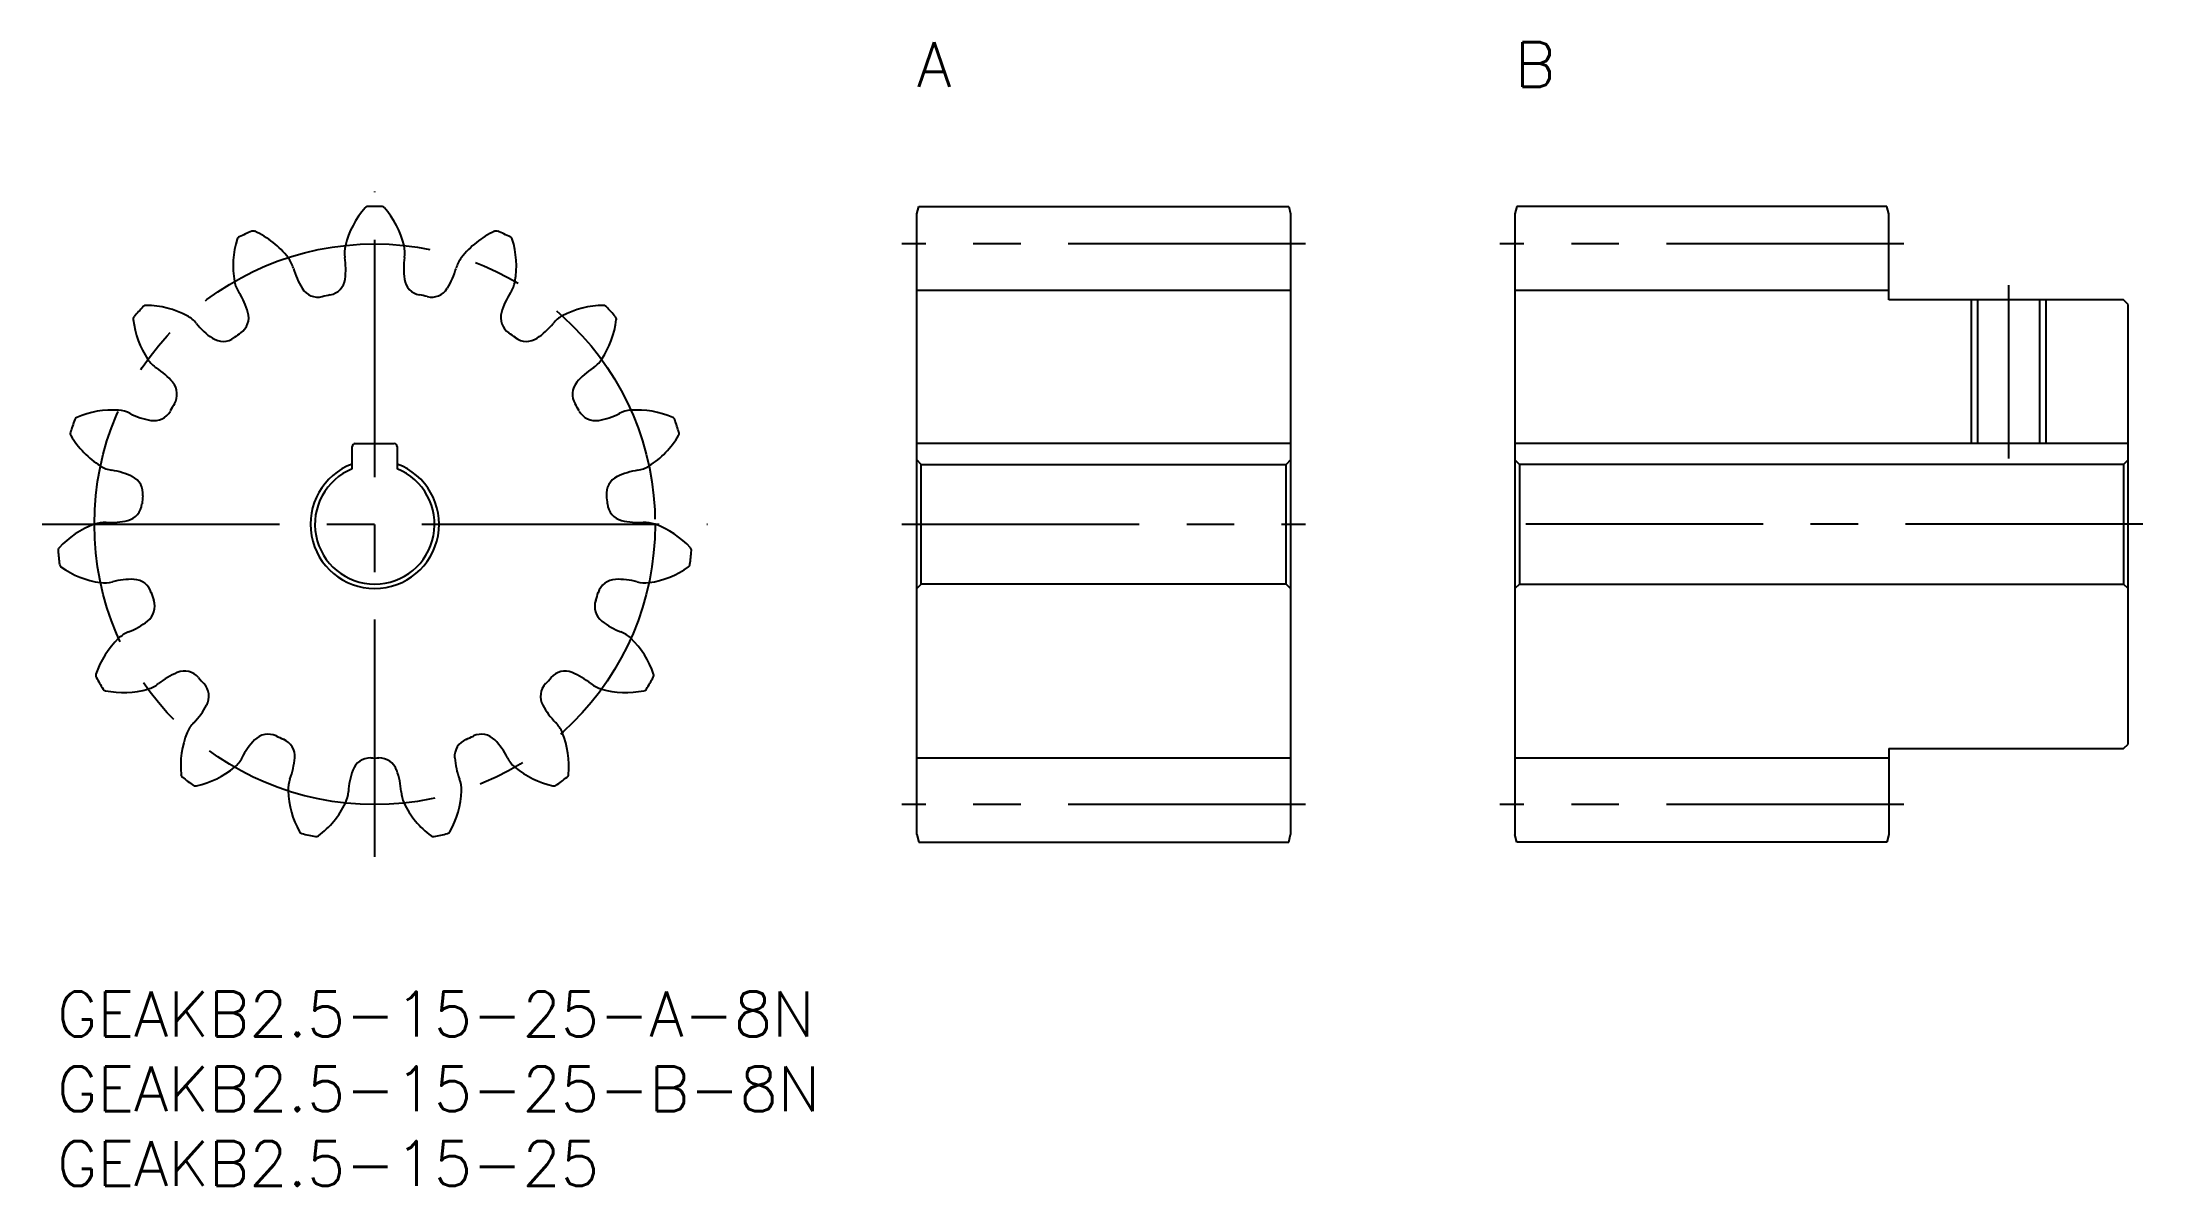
# Model space of a CAD drawing. Extents: x -1 to 140, y -13 to 63.
import ezdxf

# ---------------------------------------------------------------- set-up
doc = ezdxf.new("R2010")
doc.units = 0
doc.header["$LTSCALE"] = 0.5
doc.linetypes.add('CENTER', pattern=[50.8, 31.75, -6.35, 6.35, -6.35])
for name, color, linetype in [('MSM_CENTER', 1, 'CENTER'), ('MSM_CONTINUOUS', 7, 'CONTINUOUS'), ('MSM_NARROW', 5, 'CONTINUOUS'), ('MSM_PART_NUMBER', 7, 'CONTINUOUS')]:
    doc.layers.add(name, color=color, linetype=linetype)
doc.styles.get("Standard").update_dxf_attribs({"font": 'txt.shx', "height": 1, "bigfont": 'bigfont.shx'})

# ---------------------------------------------------------------- blocks, each defined once
blk = doc.blocks.new('*U2')
at = {"layer": 'MSM_PART_NUMBER'}
blk.add_text('GEAKB2.5-15-25-A-8N', height=3, dxfattribs=at).set_placement((0, -3))
blk = doc.blocks.new('*U3')
at = {"layer": 'MSM_PART_NUMBER'}
blk.add_text('GEAKB2.5-15-25-B-8N', height=3, dxfattribs=at).set_placement((0, -8))
blk = doc.blocks.new('*U5')
at = {"layer": 'MSM_PART_NUMBER'}
blk.add_text('GEAKB2.5-15-25', height=3, dxfattribs=at).set_placement((0, -13))
blk = doc.blocks.new('*U6')
at = {"layer": 'MSM_PART_NUMBER'}
blk.add_text('A', height=3, dxfattribs=at).set_placement((57.5, 60.5))
blk = doc.blocks.new('*U7')
at = {"layer": 'MSM_PART_NUMBER'}
blk.add_text('B', height=3, dxfattribs=at).set_placement((97.5, 60.5))

msp = doc.modelspace()

# ---------------------------------------------------------------- linework, layer by layer
at = {"layer": 'MSM_CENTER'}
for p, q in [((21.25, 9), (21.25, 53.5)), ((83.5, 50), (56.5, 50)), ((123.5, 50), (96.5, 50)), ((130.5, 47.25), (130.5, 35.65)), ((-1, 31.25), (43.5, 31.25)), ((56.5, 31.25), (83.5, 31.25)), ((139.5, 31.25), (96.5, 31.25)), ((83.5, 12.5), (56.5, 12.5)), ((123.5, 12.5), (96.5, 12.5))]:
    msp.add_line(p, q, dxfattribs=at)
msp.add_circle((21.25, 31.25), 18.75, dxfattribs=at)
at = {"layer": 'MSM_CONTINUOUS'}
for p, q in [((57.5, 52), (57.63, 52.5)), ((57.5, 10.5), (57.5, 52)), ((57.63, 52.5), (82.37, 52.5)), ((82.37, 52.5), (82.5, 52)), ((82.5, 52), (82.5, 10.5)), ((97.63, 52.5), (97.5, 52)), ((97.5, 52), (97.5, 10.5)), ((122.37, 52.5), (97.63, 52.5)), ((122.5, 52), (122.37, 52.5)), ((122.5, 46.25), (122.5, 52)), ((82.5, 46.88), (57.5, 46.88)), ((122.5, 46.88), (97.5, 46.88)), ((138.2, 46.25), (122.5, 46.25)), ((128.43, 46.25), (128.43, 36.65)), ((132.57, 46.25), (132.57, 36.65)), ((138.5, 45.95), (138.2, 46.25)), ((138.5, 16.55), (138.5, 45.95)), ((19.95, 36.65), (22.55, 36.65)), ((82.5, 36.65), (57.5, 36.65)), ((138.5, 36.65), (97.5, 36.65)), ((19.75, 34.96), (19.75, 36.45)), ((22.75, 36.45), (22.75, 34.96)), ((57.8, 35.25), (57.5, 35.55)), ((57.8, 35.25), (82.2, 35.25)), ((57.8, 27.25), (57.8, 35.25)), ((82.5, 35.55), (82.2, 35.25)), ((82.2, 27.25), (82.2, 35.25)), ((97.5, 35.55), (97.8, 35.25)), ((97.8, 35.25), (97.8, 27.25)), ((138.2, 35.25), (97.8, 35.25)), ((138.2, 35.25), (138.5, 35.55)), ((138.2, 35.25), (138.2, 27.25)), ((57.5, 26.95), (57.8, 27.25)), ((82.2, 27.25), (57.8, 27.25)), ((82.2, 27.25), (82.5, 26.95)), ((97.8, 27.25), (97.5, 26.95)), ((97.8, 27.25), (138.2, 27.25)), ((138.5, 26.95), (138.2, 27.25)), ((82.5, 15.62), (57.5, 15.62)), ((122.5, 15.62), (97.5, 15.62)), ((122.5, 16.25), (138.2, 16.25)), ((122.5, 16.25), (122.5, 10.5)), ((138.2, 16.25), (138.5, 16.55)), ((57.5, 10.5), (57.63, 10)), ((57.63, 10), (82.37, 10)), ((82.37, 10), (82.5, 10.5)), ((97.63, 10), (97.5, 10.5)), ((122.37, 10), (97.63, 10)), ((122.5, 10.5), (122.37, 10))]:
    msp.add_line(p, q, dxfattribs=at)
for centre, radius, start, end in [((25.11, 48.45), 6, 138.6426, 166), ((20.8, 52.25), 0.25, 91.239, 138.6426), ((21.25, 31.25), 21.25, 88.761, 91.239), ((21.7, 52.25), 0.25, 41.3574, 88.761), ((17.39, 48.45), 6, 14, 41.3574), ((21.25, 31.25), 21.25, 112.761, 115.239), ((13.13, 50.61), 0.25, 65.3574, 112.761), ((10.73, 45.39), 6, 38, 65.3574), ((31.77, 45.39), 6, 114.6426, 142), ((29.37, 50.61), 0.25, 67.239, 114.6426), ((21.25, 31.25), 21.25, 64.761, 67.239), ((17.78, 48.53), 6, 162.6426, 190), ((12.3, 50.25), 0.25, 115.239, 162.6426), ((21.25, 49.41), 2.02, 166, 188.861), ((21.25, 49.41), 2.02, 351.139, 14), ((30.2, 50.25), 0.25, 17.3574, 64.761), ((24.72, 48.53), 6, 350, 17.3574), ((13.86, 47.84), 2.02, 15.139, 38), ((20.64, 49.67), 5, 195.139, 211.8568), ((14.31, 48.33), 5, 352.1432, 8.861), ((28.19, 48.33), 5, 171.139, 187.8568), ((21.86, 49.67), 5, 328.1432, 344.861), ((28.64, 47.84), 2.02, 142, 164.861), ((13.86, 47.84), 2.02, 190, 212.861), ((7.97, 44.03), 5, 16.1432, 32.861), ((17.46, 47.69), 1.25, 211.8568, 282.9951), ((21.25, 31.25), 15.62, 101.0049, 102.9951), ((18.03, 47.81), 1.25, 281.0049, 352.1433), ((24.47, 47.81), 1.25, 187.8568, 258.9951), ((21.25, 31.25), 15.63, 77.0049, 78.9951), ((25.04, 47.69), 1.25, 257.0049, 328.1433), ((34.53, 44.03), 5, 147.139, 163.8568), ((28.64, 47.84), 2.02, 327.139, 350), ((5.34, 44.96), 0.25, 139.239, 186.6426), ((21.25, 31.25), 21.25, 136.761, 139.239), ((5.95, 45.64), 0.25, 89.3574, 136.761), ((5.89, 39.89), 6, 62, 89.3574), ((7.76, 43.4), 2.02, 39.139, 62), ((11.57, 45.07), 1.25, 305.0049, 16.1433), ((30.93, 45.07), 1.25, 163.8567, 234.9951), ((34.74, 43.4), 2.02, 118, 140.861), ((36.61, 39.89), 6, 90.6426, 118), ((36.55, 45.64), 0.25, 43.239, 90.6426), ((21.25, 31.25), 21.25, 40.761, 43.239), ((37.16, 44.96), 0.25, 353.3574, 40.761), ((11.06, 45.63), 6, 186.6426, 214), ((13.2, 47.83), 5, 219.139, 235.8568), ((11.1, 44.73), 1.25, 235.8568, 306.9951), ((21.25, 31.25), 15.63, 125.0049, 126.9951), ((21.25, 31.25), 15.63, 53.0049, 54.9951), ((31.4, 44.73), 1.25, 233.0049, 304.1433), ((29.3, 47.83), 5, 304.1432, 320.861), ((31.44, 45.63), 6, 326, 353.3574), ((7.76, 43.4), 2.02, 214, 236.861), ((34.74, 43.4), 2.02, 303.139, 326), ((3.92, 37.52), 5, 40.1432, 56.861), ((6.78, 39.94), 1.25, 329.0049, 40.1433), ((35.72, 39.94), 1.25, 139.8567, 210.9951), ((38.58, 37.52), 5, 123.139, 139.8568), ((21.25, 31.25), 21.25, 160.761, 163.239), ((1.42, 38.17), 0.25, 113.3574, 160.761), ((3.7, 32.89), 6, 86, 113.3574), ((3.98, 36.86), 2.02, 63.139, 86), ((7.15, 43.12), 5, 243.139, 259.8568), ((6.49, 39.43), 1.25, 259.8568, 330.9951), ((21.25, 31.25), 15.63, 149.0049, 150.9951), ((21.25, 31.25), 15.63, 29.0049, 30.9951), ((36.01, 39.43), 1.25, 209.0049, 280.1433), ((35.35, 43.12), 5, 280.1432, 296.861), ((38.52, 36.86), 2.02, 94, 116.861), ((38.8, 32.89), 6, 66.6426, 94), ((41.08, 38.17), 0.25, 19.239, 66.6426), ((21.25, 31.25), 21.25, 16.761, 19.239), ((1.14, 37.31), 0.25, 163.239, 210.6426), ((6.09, 40.24), 6, 210.6426, 238), ((19.95, 36.45), 0.2, 90, 180), ((22.55, 36.45), 0.2, 0, 90), ((36.41, 40.24), 6, 302, 329.3574), ((41.36, 37.31), 0.25, 329.3574, 16.761), ((3.98, 36.86), 2.02, 238, 260.861), ((21.25, 31.25), 4.3, 110.4162, 69.5838), ((38.52, 36.86), 2.02, 279.139, 302), ((2.87, 29.93), 5, 64.1432, 80.861), ((4.5, 33.31), 1.25, 353.0049, 64.1433), ((21.25, 31.25), 4, 112.0243, 67.9757), ((38, 33.31), 1.25, 115.8567, 186.9951), ((39.63, 29.93), 5, 99.139, 115.8568), ((4.44, 32.72), 1.25, 283.8568, 354.9951), ((21.25, 31.25), 15.62, 173.0049, 174.9951), ((21.25, 31.25), 15.63, 5.0049, 6.9951), ((38.06, 32.72), 1.25, 185.0049, 256.1433), ((4.55, 25.61), 6, 110, 137.3574), ((3.19, 29.35), 2.02, 87.139, 110), ((3.54, 36.36), 5, 267.139, 283.8568), ((38.96, 36.36), 5, 256.1432, 272.861), ((39.31, 29.35), 2.02, 70, 92.861), ((37.95, 25.61), 6, 42.6426, 70), ((0.32, 29.51), 0.25, 137.3574, 184.761), ((42.18, 29.51), 0.25, 355.239, 42.6426), ((21.25, 31.25), 21.25, 184.761, 187.239), ((0.42, 28.6), 0.25, 187.239, 234.6426), ((3.74, 33.29), 6, 234.6426, 262), ((38.76, 33.29), 6, 278, 305.3574), ((42.08, 28.6), 0.25, 305.3574, 352.761), ((21.25, 31.25), 21.25, 352.761, 355.239), ((3.19, 29.35), 2.02, 262, 284.861), ((4.99, 22.57), 5, 88.1432, 104.861), ((5.11, 26.31), 1.25, 17.0049, 88.1433), ((37.39, 26.31), 1.25, 91.8567, 162.9951), ((37.51, 22.57), 5, 75.139, 91.8568), ((39.31, 29.35), 2.02, 255.139, 278), ((5.29, 25.76), 1.25, 307.8567, 18.9951), ((21.25, 31.25), 15.63, 197.0049, 198.9951), ((37.21, 25.76), 1.25, 161.0049, 232.1433), ((21.25, 31.25), 15.63, 341.0049, 342.9951), ((5.52, 22.17), 2.02, 111.139, 134), ((2.99, 28.72), 5, 291.139, 307.8568), ((39.51, 28.72), 5, 232.1432, 248.861), ((36.98, 22.17), 2.02, 46, 68.861), ((8.29, 19.31), 6, 134, 161.3574), ((34.21, 19.31), 6, 18.6426, 46), ((2.84, 21.15), 0.25, 161.3574, 208.761), ((9.93, 16.7), 5, 112.1432, 128.861), ((8.52, 20.18), 1.25, 41.0049, 112.1433), ((33.98, 20.18), 1.25, 67.8568, 138.9951), ((32.57, 16.7), 5, 51.139, 67.8568), ((39.66, 21.15), 0.25, 331.239, 18.6426), ((21.25, 31.25), 21.25, 208.761, 211.239), ((3.29, 20.36), 0.25, 211.239, 258.6426), ((4.43, 26), 6, 258.6426, 286), ((5.52, 22.17), 2.02, 286, 308.861), ((21.25, 31.25), 15.63, 221.0049, 222.9951), ((8.91, 19.74), 1.25, 331.8568, 42.9951), ((33.59, 19.74), 1.25, 137.0049, 208.1433), ((21.25, 31.25), 15.63, 317.0049, 318.9951), ((36.98, 22.17), 2.02, 231.139, 254), ((38.07, 26), 6, 254, 281.3574), ((39.21, 20.36), 0.25, 281.3574, 328.761), ((21.25, 31.25), 21.25, 328.761, 331.239), ((5.6, 21.51), 5, 315.139, 331.8568), ((36.9, 21.51), 5, 208.1432, 224.861), ((14.27, 15.07), 6, 158, 185.3574), ((10.58, 16.56), 2.02, 135.139, 158), ((14.12, 15.96), 1.25, 65.0049, 136.1433), ((21.25, 31.25), 15.62, 245.0049, 246.9951), ((14.66, 15.72), 1.25, 355.8568, 66.9951), ((27.84, 15.72), 1.25, 113.0049, 184.1433), ((21.25, 31.25), 15.63, 293.0049, 294.9951), ((28.38, 15.96), 1.25, 43.8568, 114.9951), ((31.92, 16.56), 2.02, 22, 44.861), ((28.23, 15.07), 6, 354.6426, 22), ((10.58, 16.56), 2.02, 310, 332.861), ((16.82, 13.36), 5, 136.1432, 152.861), ((10.91, 15.99), 5, 339.139, 355.8568), ((20.96, 14.38), 1.25, 89.0049, 160.1433), ((21.25, 31.25), 15.63, 269.0049, 270.9951), ((21.54, 14.38), 1.25, 19.8568, 90.9951), ((31.59, 15.99), 5, 184.1432, 200.861), ((25.68, 13.36), 5, 27.139, 43.8568), ((31.92, 16.56), 2.02, 207.139, 230), ((8.54, 14.53), 0.25, 185.3574, 232.761), ((21.25, 31.25), 21.25, 232.761, 235.239), ((8.02, 19.61), 6, 282.6426, 310), ((17.47, 13.49), 2.02, 159.139, 182), ((24.48, 13.1), 5, 160.1432, 176.861), ((18.02, 13.1), 5, 3.139, 19.8568), ((25.03, 13.49), 2.02, 358, 20.861), ((34.48, 19.61), 6, 230, 257.3574), ((21.25, 31.25), 21.25, 304.761, 307.239), ((33.96, 14.53), 0.25, 307.239, 354.6426), ((9.28, 14), 0.25, 235.239, 282.6426), ((21.45, 13.63), 6, 182, 209.3574), ((17.47, 13.49), 2.02, 334, 356.861), ((25.03, 13.49), 2.02, 183.139, 206), ((21.05, 13.63), 6, 330.6426, 358), ((33.22, 14), 0.25, 257.3574, 304.761), ((13.9, 15.23), 6, 306.6426, 334), ((28.6, 15.23), 6, 206, 233.3574), ((16.44, 10.81), 0.25, 209.3574, 256.761), ((21.25, 31.25), 21.25, 256.761, 259.239), ((17.33, 10.62), 0.25, 259.239, 306.6426), ((25.17, 10.62), 0.25, 233.3574, 280.761), ((21.25, 31.25), 21.25, 280.761, 283.239), ((26.06, 10.81), 0.25, 283.239, 330.6426)]:
    msp.add_arc(centre, radius, start, end, dxfattribs=at)
at = {"layer": 'MSM_NARROW'}
for p, q in [((128, 46.25), (128, 36.65)), ((133, 46.25), (133, 36.65))]:
    msp.add_line(p, q, dxfattribs=at)

# ---------------------------------------------------------------- block references
at = {"layer": 'MSM_CONTINUOUS'}
for name in ['*U6', '*U7', '*U2', '*U3', '*U5']:
    msp.add_blockref(name, (0, 0), dxfattribs=at)

doc.saveas('drawing.dxf')
